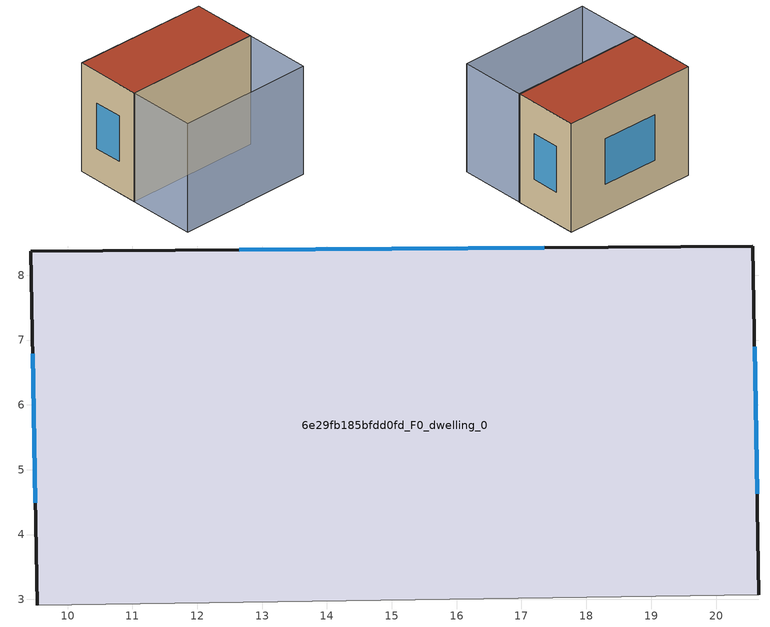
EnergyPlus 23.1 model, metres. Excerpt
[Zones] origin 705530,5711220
6e29fb185bfdd0fd_F0_dwelling_0
 floor ground (EU_floor_Construction): 20.57,8.45 20.66,3.08 9.54,2.91 9.43,8.37 z0
 wall outside (EU_wall_Construction): 20.66,3.08 20.57,8.45 9.43,8.37 9.54,2.91 z0:9
 wall adiabatic (EU_wall_Construction): 9.54,2.91 20.66,3.08 z0:9
 window (EU_Window_Construction): 20.63,4.63 20.59,6.9 / 9.46,6.79 9.51,4.49 / 17.35,8.43 12.65,8.39 z2.6:6.4
 roof outside (EU_roof_Construction): 20.66,3.08 20.57,8.45 9.43,8.37 9.54,2.91 z9
shading: 9.64,-2.57 20.76,-2.37 / 20.76,-2.37 9.64,-2.57 / 9.64,-2.57 9.53,2.91 / 9.53,2.91 20.66,3.12 / 20.66,3.12 20.76,-2.37 z0:9
[Building]
EU S2 Campaign: North Axis=0; Terrain=City; Solar Distribution=FullExterior
[Site:Location]
London: Latitude=51.5; Longitude=-0.5; Time Zone=0; Elevation=25
[SizingPeriod:WeatherFileDays]
AnnualSizingPeriod: Begin Month=1; Begin Day of Month=1; End Month=12; End Day of Month=31; Day of Week for Start Day=Monday; Use Weather File Daylight Saving Period=No; Use Weather File Rain and Snow Indicators=No
[MATERIAL]
EU_InternalMass_Material: Roughness=MediumRough; Thickness=0.1; Conductivity=1; Density=1800; Specific Heat=900; Thermal Absorptance=0.9; Solar Absorptance=0.7; Visible Absorptance=0.7
[MATERIAL:NOMASS] Roughness=MediumRough; Thermal Absorptance=0.9; Solar Absorptance=0.7; Visible Absorptance=0.7
Name | Thermal Resistance
EU_wall_NoMass | 0.724719
EU_roof_NoMass | 2.98947
EU_floor_NoMass | 2.39157
[WINDOWMATERIAL:SIMPLEGLAZINGSYSTEM]
EU_Window_SimpleGlazing: UFactor=2.63425; Solar Heat Gain Coefficient=0.76; Visible Transmittance=0.76
[CONSTRUCTION]
EU_wall_Construction: EU_wall_NoMass
EU_roof_Construction: EU_roof_NoMass
EU_floor_Construction: EU_floor_NoMass
EU_InternalMass_Construction: EU_InternalMass_Material
EU_Window_Construction: EU_Window_SimpleGlazing
[ZONE]
6e29fb185bfdd0fd_F0_dwelling_0: Type=1; Multiplier=1; Ceiling Height=autocalculate; Volume=542.428; Floor Area=autocalculate; Part of Total Floor Area=Yes
[INTERNALMASS]
6e29fb185bfdd0fd_F0_dwelling_0_EU_InternalMass: Construction=EU_InternalMass_Construction; Zone or ZoneList=6e29fb185bfdd0fd_F0_dwelling_0; Surface Area=60.2698
[OTHEREQUIPMENT]
EU_Step8_InternalGain_6e29fb185bfdd0fd_F0_dwelling_0_f000: Fuel Type=Electricity; Zone or ZoneList or Space or SpaceList=6e29fb185bfdd0fd_F0_dwelling_0; Schedule=EU_Step8_GainSchedule_6e29fb185bfdd0fd_F0_dwelling_0_f000; Design Level Calculation Method=Watts/Area; Power per Zone Floor Area=1; Fraction Latent=0; Fraction Radiant=0; Fraction Lost=0; Carbon Dioxide Generation Rate=0; EndUse Subcategory=EU_Step8_InternalGains
[ZONEVENTILATION:DESIGNFLOWRATE]
EU_ConstantAir_6e29fb185bfdd0fd_F0_dwelling_0: Zone or ZoneList or Space or SpaceList=6e29fb185bfdd0fd_F0_dwelling_0; Schedule=EU_AlwaysOn; Design Flow Rate Calculation Method=AirChanges/Hour; Air Changes per Hour=0.418135; Ventilation Type=Natural; Fan Pressure Rise=0; Fan Total Efficiency=1; Constant Term Coefficient=1; Temperature Term Coefficient=0; Velocity Term Coefficient=0; Velocity Squared Term Coefficient=0; Minimum Indoor Temperature=-100; Maximum Indoor Temperature=100; Delta Temperature=-100; Minimum Outdoor Temperature=-100; Maximum Outdoor Temperature=100; Maximum Wind Speed=40
[HVACTEMPLATE:THERMOSTAT]
EU_HeatOnly_6e29fb185bfdd0fd_F0_dwelling_0: Constant Heating Setpoint=20; Constant Cooling Setpoint=50
[HVACTEMPLATE:ZONE:IDEALLOADSAIRSYSTEM]
6e29fb185bfdd0fd_F0_dwelling_0: Template Thermostat=EU_HeatOnly_6e29fb185bfdd0fd_F0_dwelling_0; System Availability Schedule=EU_AlwaysOn; Maximum Heating Supply Air Temperature=50; Minimum Cooling Supply Air Temperature=13; Maximum Heating Supply Air Humidity Ratio=0.0156; Minimum Cooling Supply Air Humidity Ratio=0.0077; Heating Limit=NoLimit; Cooling Limit=NoLimit; Heating Availability Schedule=EU_AlwaysOn; Cooling Availability Schedule=EU_CoolingOff; Dehumidification Control Type=ConstantSensibleHeatRatio; Cooling Sensible Heat Ratio=0.7; Dehumidification Setpoint=60; Humidification Control Type=None; Humidification Setpoint=30; Outdoor Air Method=None; Outdoor Air Flow Rate per Person=0.00944; Outdoor Air Flow Rate per Zone Floor Area=0; Outdoor Air Flow Rate per Zone=0; Demand Controlled Ventilation Type=None; Outdoor Air Economizer Type=NoEconomizer; Heat Recovery Type=None; Sensible Heat Recovery Effectiveness=0.7; Latent Heat Recovery Effectiveness=0.65
[SIZING:ZONE]
6e29fb185bfdd0fd_F0_dwelling_0: Zone Cooling Design Supply Air Temperature Input Method=SupplyAirTemperature; Zone Cooling Design Supply Air Temperature=13; Zone Heating Design Supply Air Temperature Input Method=SupplyAirTemperature; Zone Heating Design Supply Air Temperature=50; Zone Cooling Design Supply Air Humidity Ratio=0.008; Zone Heating Design Supply Air Humidity Ratio=0.008; Cooling Design Air Flow Method=DesignDay; Cooling Design Air Flow Rate=0; Cooling Minimum Air Flow per Zone Floor Area=0.000762; Cooling Minimum Air Flow=0; Cooling Minimum Air Flow Fraction=0.2; Heating Design Air Flow Method=DesignDay; Heating Design Air Flow Rate=0; Heating Maximum Air Flow per Zone Floor Area=0.002032; Heating Maximum Air Flow=0.141576; Heating Maximum Air Flow Fraction=0.3; Account for Dedicated Outdoor Air System=No; Dedicated Outdoor Air System Control Strategy=NeutralSupplyAir; Dedicated Outdoor Air Low Setpoint Temperature for Design=autosize; Dedicated Outdoor Air High Setpoint Temperature for Design=autosize; Zone Load Sizing Method=Sensible Load Only No Latent Load; Zone Latent Cooling Design Supply Air Humidity Ratio Input Method=HumidityRatioDifference; Zone Cooling Design Supply Air Humidity Ratio Difference=0.005; Zone Latent Heating Design Supply Air Humidity Ratio Input Method=HumidityRatioDifference; Zone Humidification Design Supply Air Humidity Ratio Difference=0.005
[SCHEDULE:CONSTANT]
Name | Hourly Value
EU_AlwaysOn | 1
EU_CoolingOff | 0
[SCHEDULE:FILE]
EU_Step8_GainSchedule_6e29fb185bfdd0fd_F0_dwelling_0_f000: File=../../schedules/6e29fb185bfdd0fd/6e29fb185bfdd0fd_F0_dwelling_0_f000_gain.csv; Column Number=1; Rows to Skip at Top=0; Number of Hours of Data=8760; Column Separator=Comma; Interpolate to Timestep=No; Minutes per Item=60; Adjust Schedule for Daylight Savings=Yes
